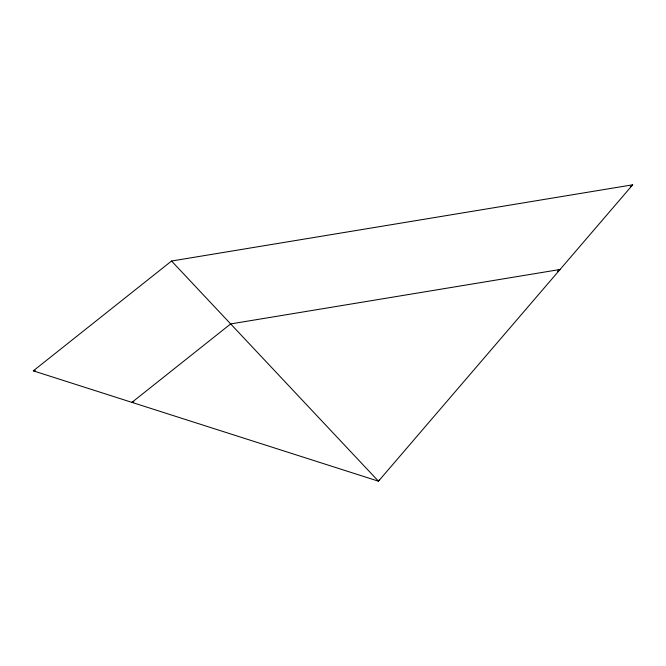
<?xml version="1.0" encoding="UTF-8"?>
<svg xmlns="http://www.w3.org/2000/svg" width="666" height="666" viewBox="0 0 666 666"><rect width="100%" height="100%" fill="white"/><g stroke="black" fill="none" stroke-linecap="round" stroke-linejoin="round"><path stroke-width="1" d="M379.553 479.428L378.455 481.193L33.3 370.845L171.545 261.022L632.7 184.807L378.455 481.193L171.545 261.022M630.261 186.746L632.7 184.807M557.633 271.42L560.056 269.489L230.661 323.926L131.918 402.372L133.866 401.773M558.116 270.096L560.056 269.489M33.3 370.845L35.348 370.512"/></g></svg>
